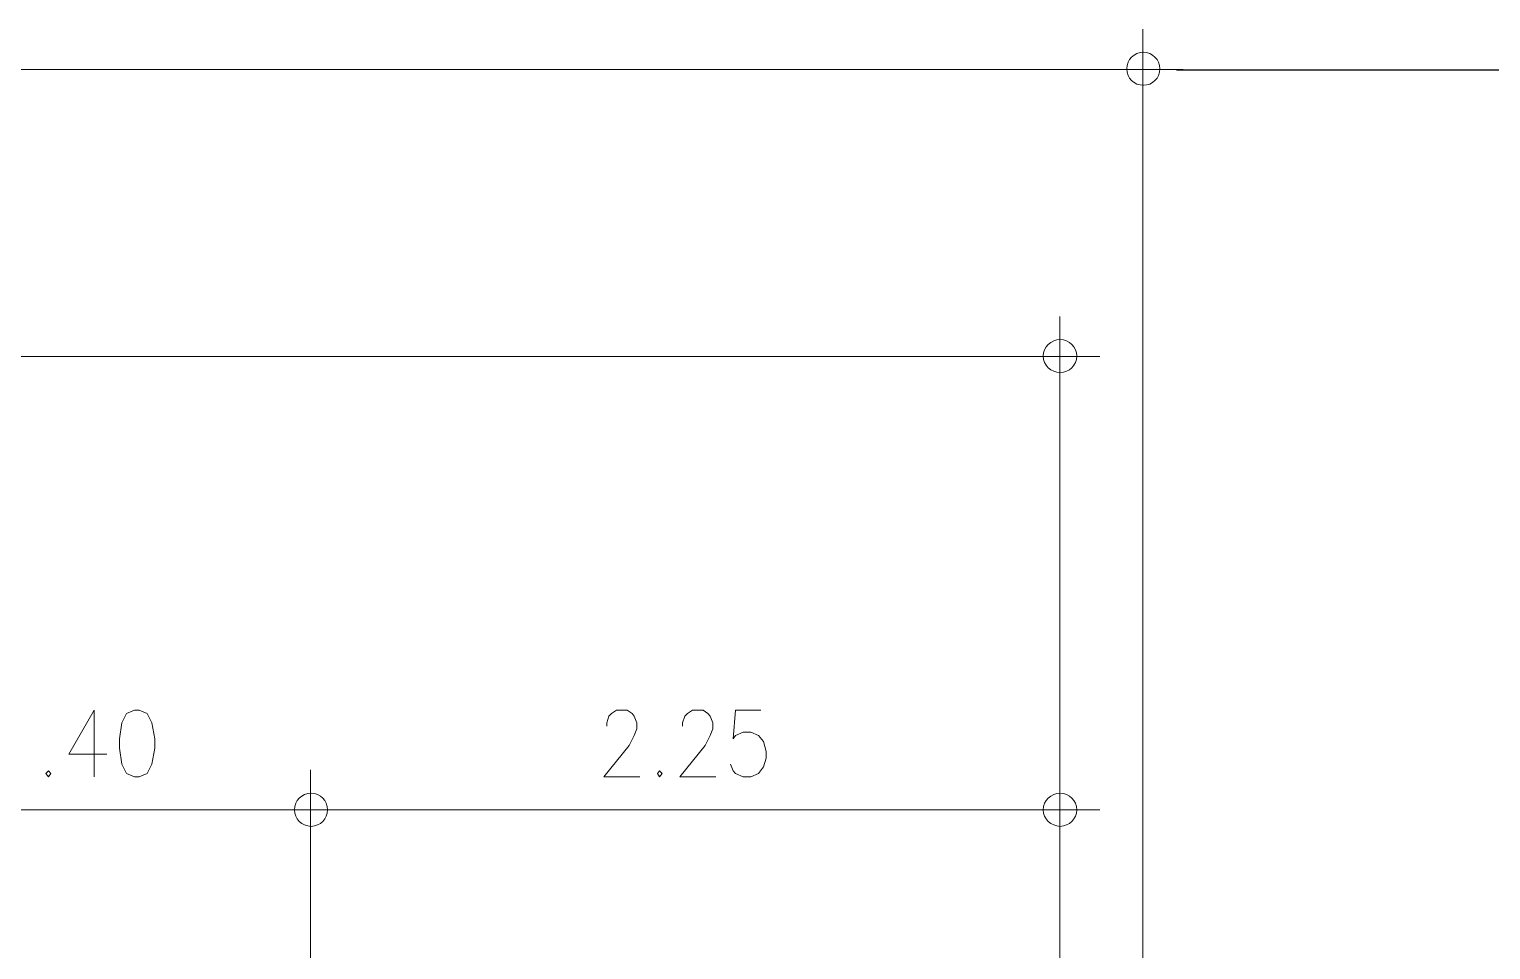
# Model space of a CAD drawing. Header units: millimetres. Extents: x 2928 to 3112, y 1220 to 1280.
# Drawn here: x 2978.905 to 2983.33, y 1267.548 to 1270.337 of the extents above; entities that cross this region are included whole.
import ezdxf

# ---------------------------------------------------------------- set-up
doc = ezdxf.new("R2010")
doc.units = ezdxf.units.MM

msp = doc.modelspace()

# ---------------------------------------------------------------- linework, layer by layer
at = {"color": 7, "linetype": 'Continuous', "lineweight": 20, "true_color": 0x000007}
for points in [[(2982.2769, 1270.33737), (2982.2769, 1270.09737), (2982.2769, 1270.09737)], [(2982.2769, 1270.09737), (2982.2769, 1270.33737), (2982.2769, 1270.33737)], [(2982.15523, 1270.2157), (2982.39857, 1270.2157), (2982.39857, 1270.2157)], [(2982.39857, 1270.2157), (2982.15523, 1270.2157), (2982.15523, 1270.2157)], [(2982.02523, 1269.46736), (2982.02523, 1269.22569), (2982.02523, 1269.22569)], [(2981.90356, 1269.34569), (2982.1469, 1269.34569), (2982.1469, 1269.34569)], [(2979.10186, 1268.07234), (2979.10186, 1268.27401), (2979.02519, 1268.14067), (2979.14019, 1268.14067)], [(2980.65355, 1268.22567), (2980.65355, 1268.23567), (2980.66021, 1268.25567), (2980.66855, 1268.26401), (2980.68355, 1268.27401), (2980.71521, 1268.27401), (2980.73021, 1268.26401), (2980.73688, 1268.25567), (2980.74521, 1268.23567), (2980.74521, 1268.21734), (2980.73688, 1268.19734), (2980.72188, 1268.16734), (2980.64521, 1268.07234), (2980.75355, 1268.07234)], [(2980.88355, 1268.22567), (2980.88355, 1268.23567), (2980.89022, 1268.25567), (2980.89855, 1268.26401), (2980.91355, 1268.27401), (2980.94522, 1268.27401), (2980.96022, 1268.26401), (2980.96688, 1268.25567), (2980.97522, 1268.23567), (2980.97522, 1268.21734), (2980.96688, 1268.19734), (2980.95188, 1268.16734), (2980.87522, 1268.07234), (2980.98355, 1268.07234)], [(2981.12022, 1268.27401), (2981.04355, 1268.27401), (2981.03688, 1268.18734), (2981.04355, 1268.19734), (2981.06689, 1268.20734), (2981.09022, 1268.20734), (2981.11355, 1268.19734), (2981.12855, 1268.17901), (2981.13689, 1268.14901), (2981.13689, 1268.129), (2981.12855, 1268.10234), (2981.11355, 1268.08234), (2981.09022, 1268.07234), (2981.06689, 1268.07234), (2981.04355, 1268.08234), (2981.03688, 1268.09067), (2981.02855, 1268.11067)], [(2979.75687, 1267.85067), (2979.75687, 1268.094), (2979.75687, 1268.094)], [(2979.75687, 1268.094), (2979.75687, 1267.85067), (2979.75687, 1267.85067)], [(2982.02523, 1268.094), (2982.02523, 1267.85067), (2982.02523, 1267.85067)], [(2979.87853, 1267.97234), (2979.6352, 1267.97234), (2979.6352, 1267.97234)], [(2979.6352, 1267.97234), (2979.87853, 1267.97234), (2979.87853, 1267.97234)], [(2981.90356, 1267.97234), (2982.1469, 1267.97234), (2982.1469, 1267.97234)]]:
    msp.add_lwpolyline(points, dxfattribs=at)
at = {"color": 253, "linetype": 'Continuous', "lineweight": 5, "true_color": 0x9a9a9a}
for points in [[(2982.1769, 1270.2157), (2940.34797, 1270.2157), (2940.34797, 1270.2157)], [(2982.2769, 1263.3556), (2982.2769, 1270.22737), (2982.2769, 1270.22737)], [(2982.2769, 1263.3556), (2982.2769, 1270.22737), (2982.2769, 1270.22737)], [(2940.59964, 1269.34569), (2981.92523, 1269.34569), (2981.92523, 1269.34569)], [(2982.02523, 1263.10393), (2982.02523, 1269.35569), (2982.02523, 1269.35569)], [(2979.65686, 1267.97234), (2978.44685, 1267.97234), (2978.44685, 1267.97234)], [(2979.75687, 1266.44731), (2979.75687, 1267.98234), (2979.75687, 1267.98234)], [(2979.75687, 1266.44731), (2979.75687, 1267.98234), (2979.75687, 1267.98234)], [(2981.92523, 1267.97234), (2979.85687, 1267.97234), (2979.85687, 1267.97234)], [(2982.02523, 1266.44731), (2982.02523, 1267.98234), (2982.02523, 1267.98234)]]:
    msp.add_lwpolyline(points, dxfattribs=at)
at = {"color": 253, "linetype": 'Continuous', "lineweight": -2, "true_color": 0x9a9a9a}
msp.add_lwpolyline([(2982.37857, 1270.21403), (2985.20194, 1270.21403), (2985.20194, 1270.21403)], dxfattribs=at)
at = {"color": 7, "linetype": 'Continuous', "lineweight": 20, "true_color": 0x000007}
for points in [[(2979.22353, 1268.27401), (2979.20019, 1268.26401), (2979.18519, 1268.23567), (2979.17852, 1268.18734), (2979.17852, 1268.15901), (2979.18519, 1268.11067), (2979.20019, 1268.08234), (2979.22353, 1268.07234), (2979.23853, 1268.07234), (2979.26186, 1268.08234), (2979.27686, 1268.11067), (2979.28519, 1268.15901), (2979.28519, 1268.18734), (2979.27686, 1268.23567), (2979.26186, 1268.26401), (2979.23853, 1268.27401)], [(2978.96352, 1268.09067), (2978.95519, 1268.08234), (2978.96352, 1268.07234), (2978.97019, 1268.08234)], [(2980.81355, 1268.09067), (2980.80688, 1268.08234), (2980.81355, 1268.07234), (2980.82188, 1268.08234)]]:
    msp.add_lwpolyline(points, close=True, dxfattribs=at)
for points in [[(2982.32857, 1270.21737), (2982.32857, 1270.2457), (2982.30524, 1270.26737), (2982.27857, 1270.26737), (2982.27857, 1270.26737), (2982.25024, 1270.26737), (2982.22857, 1270.2457), (2982.22857, 1270.21737), (2982.22857, 1270.21737), (2982.22857, 1270.18903), (2982.25024, 1270.16737), (2982.27857, 1270.16737), (2982.27857, 1270.16737), (2982.30524, 1270.16737), (2982.32857, 1270.18903), (2982.32857, 1270.21737)], [(2982.22857, 1270.21737), (2982.22857, 1270.18903), (2982.25024, 1270.16737), (2982.27857, 1270.16737), (2982.27857, 1270.16737), (2982.30524, 1270.16737), (2982.32857, 1270.18903), (2982.32857, 1270.21737), (2982.32857, 1270.21737), (2982.32857, 1270.2457), (2982.30524, 1270.26737), (2982.27857, 1270.26737), (2982.27857, 1270.26737), (2982.25024, 1270.26737), (2982.22857, 1270.2457), (2982.22857, 1270.21737)], [(2982.0769, 1269.34736), (2982.0769, 1269.37402), (2982.05357, 1269.39736), (2982.0269, 1269.39736), (2982.0269, 1269.39736), (2981.99857, 1269.39736), (2981.97523, 1269.37402), (2981.97523, 1269.34736), (2981.97523, 1269.34736), (2981.97523, 1269.31902), (2981.99857, 1269.29736), (2982.0269, 1269.29736), (2982.0269, 1269.29736), (2982.05357, 1269.29736), (2982.0769, 1269.31902), (2982.0769, 1269.34736)], [(2979.70853, 1267.97234), (2979.70853, 1267.94567), (2979.7302, 1267.92234), (2979.75853, 1267.92234), (2979.75853, 1267.92234), (2979.78687, 1267.92234), (2979.80853, 1267.94567), (2979.80853, 1267.97234), (2979.80853, 1267.97234), (2979.80853, 1268.00067), (2979.78687, 1268.02234), (2979.75853, 1268.02234), (2979.75853, 1268.02234), (2979.7302, 1268.02234), (2979.70853, 1268.00067), (2979.70853, 1267.97234)], [(2979.80853, 1267.97234), (2979.80853, 1268.00067), (2979.78687, 1268.02234), (2979.75853, 1268.02234), (2979.75853, 1268.02234), (2979.7302, 1268.02234), (2979.70853, 1268.00067), (2979.70853, 1267.97234), (2979.70853, 1267.97234), (2979.70853, 1267.94567), (2979.7302, 1267.92234), (2979.75853, 1267.92234), (2979.75853, 1267.92234), (2979.78687, 1267.92234), (2979.80853, 1267.94567), (2979.80853, 1267.97234)], [(2982.0769, 1267.97234), (2982.0769, 1268.00067), (2982.05357, 1268.02234), (2982.0269, 1268.02234), (2982.0269, 1268.02234), (2981.99857, 1268.02234), (2981.97523, 1268.00067), (2981.97523, 1267.97234), (2981.97523, 1267.97234), (2981.97523, 1267.94567), (2981.99857, 1267.92234), (2982.0269, 1267.92234), (2982.0269, 1267.92234), (2982.05357, 1267.92234), (2982.0769, 1267.94567), (2982.0769, 1267.97234)]]:
    msp.add_open_spline(points, degree=3, knots=[0, 0, 0, 0, 0.0625, 0.0625, 0.0625, 0.0625, 0.125, 0.125, 0.125, 0.125, 0.1875, 0.1875, 0.1875, 0.1875, 1, 1, 1, 1], dxfattribs=at)

doc.saveas('drawing.dxf')
